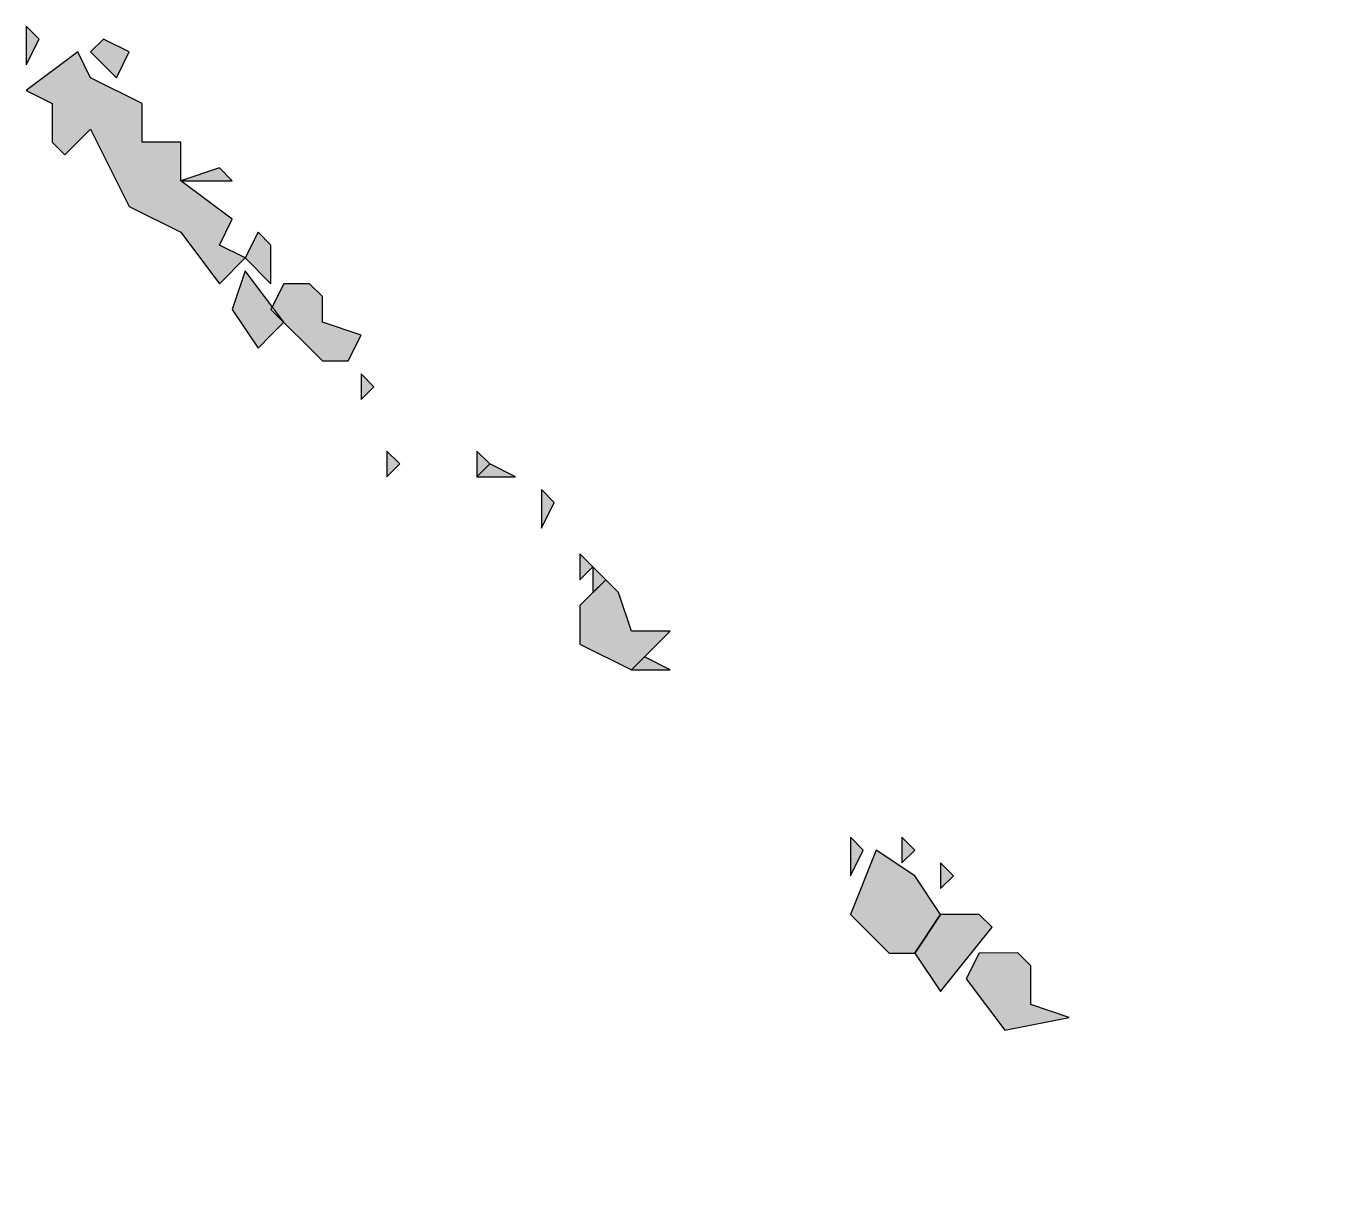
# Model space of a CAD drawing. Header units: millimetres. Extents: x 500457 to 783861, y -293369 to -162148.
# Drawn here: x 654598.3 to 654685.6, y -242807.1 to -242729.1 of the extents above; entities that cross this region are included whole.
import ezdxf

# ---------------------------------------------------------------- set-up
doc = ezdxf.new("R2010")
doc.units = ezdxf.units.MM
doc.header["$LTSCALE"] = 1000
doc.layers.add('PUB_TEXT', color=7, linetype='Continuous')
doc.layers.add('WALL', color=255, linetype='Continuous')

# ---------------------------------------------------------------- blocks, each defined once
blk = doc.blocks.new('A$C59021D72')
at = {"linetype": 'Continuous'}
h = blk.add_hatch(color=256, dxfattribs=at)
h.paths.add_polyline_path([(1456.442, 489.836), (1455.872, 490.406), (1455.872, 489.266)])
h.paths.add_polyline_path([(1442.756, 502.952), (1442.186, 503.522), (1440.475, 503.522), (1439.905, 502.381), (1441.616, 500.1), (1444.467, 500.671), (1442.756, 501.241)])
h.paths.add_polyline_path([(1441.046, 504.662), (1440.475, 505.233), (1438.765, 505.233), (1437.624, 503.522), (1438.765, 501.811)])
h.paths.add_polyline_path([(1439.335, 506.943), (1438.765, 507.514), (1438.765, 506.373)])
h.paths.add_polyline_path([(1437.624, 506.943), (1435.914, 508.084), (1434.773, 505.233), (1436.484, 503.522), (1437.624, 503.522), (1438.765, 505.233)])
h.paths.add_polyline_path([(1437.624, 508.084), (1437.054, 508.654), (1437.054, 507.514)])
h.paths.add_polyline_path([(1435.343, 508.084), (1434.773, 508.654), (1434.773, 506.943)])
h.paths.add_polyline_path([(1426.79, 516.067), (1425.649, 516.637), (1425.079, 516.067)], flags=17)
h.paths.add_polyline_path([(1424.509, 519.489), (1423.938, 520.059), (1422.798, 518.918), (1422.798, 517.208), (1425.079, 516.067), (1426.79, 517.778), (1425.079, 517.778)])
h.paths.add_polyline_path([(1423.938, 520.059), (1423.368, 520.629), (1423.368, 519.489)])
h.paths.add_polyline_path([(1423.368, 520.629), (1422.798, 521.199), (1422.798, 520.059)])
h.paths.add_polyline_path([(1421.658, 523.48), (1421.087, 524.051), (1421.087, 522.34)])
h.paths.add_polyline_path([(1419.947, 524.621), (1418.806, 525.191), (1418.236, 524.621)])
h.paths.add_polyline_path([(1418.806, 525.191), (1418.236, 525.761), (1418.236, 524.621)])
h.paths.add_polyline_path([(1414.815, 525.191), (1414.244, 525.761), (1414.244, 524.621)])
h.paths.add_polyline_path([(1413.674, 528.612), (1413.104, 529.183), (1413.104, 528.042)])
h.paths.add_polyline_path([(1409.112, 530.893), (1409.682, 531.464), (1407.972, 533.745), (1407.402, 532.034), (1408.542, 530.323)])
h.paths.add_polyline_path([(1411.393, 532.604), (1410.823, 533.174), (1409.682, 533.174), (1409.112, 532.034), (1411.393, 529.753), (1412.534, 529.753), (1413.104, 530.893), (1411.393, 531.464)])
h.paths.add_polyline_path([(1409.112, 534.885), (1408.542, 535.455), (1407.972, 534.315), (1409.112, 533.174)])
h.paths.add_polyline_path([(1407.402, 537.736), (1406.831, 538.307), (1405.121, 537.736)], flags=17)
h.paths.add_polyline_path([(1401.129, 542.298), (1400.559, 543.439), (1398.278, 541.728), (1399.418, 541.158), (1399.418, 539.447), (1399.988, 538.877), (1401.129, 540.017), (1402.84, 536.596), (1405.121, 535.455), (1406.831, 533.174), (1407.972, 534.315), (1406.831, 534.885), (1407.402, 536.026), (1405.121, 537.736), (1405.121, 539.447), (1403.41, 539.447), (1403.41, 541.158)])
h.paths.add_polyline_path([(1402.84, 543.439), (1401.699, 544.009), (1401.129, 543.439), (1402.269, 542.298)])
h.paths.add_polyline_path([(1398.848, 544.009), (1398.278, 544.579), (1398.278, 542.868)])
at = {"linetype": 'Continuous', "elevation": 0}
for points in [[(1398.848, 544.009), (1398.278, 544.579), (1398.278, 542.868), (1398.848, 544.009)], [(1402.84, 543.439), (1401.699, 544.009), (1401.129, 543.439), (1402.269, 542.298), (1402.84, 543.439)], [(1401.129, 542.298), (1400.559, 543.439), (1398.278, 541.728), (1399.418, 541.158), (1399.418, 539.447), (1399.988, 538.877), (1401.129, 540.017), (1402.84, 536.596), (1405.121, 535.455), (1406.831, 533.174), (1407.972, 534.315), (1406.831, 534.885), (1407.402, 536.026), (1405.121, 537.736), (1405.121, 539.447), (1403.41, 539.447), (1403.41, 541.158), (1401.129, 542.298)], [(1407.402, 537.736), (1406.831, 538.307), (1405.121, 537.736), (1407.402, 537.736)], [(1409.112, 534.885), (1408.542, 535.455), (1407.972, 534.315), (1409.112, 533.174), (1409.112, 534.885)], [(1409.112, 530.893), (1409.682, 531.464), (1407.972, 533.745), (1407.402, 532.034), (1408.542, 530.323), (1409.112, 530.893)], [(1411.393, 532.604), (1410.823, 533.174), (1409.682, 533.174), (1409.112, 532.034), (1411.393, 529.753), (1412.534, 529.753), (1413.104, 530.893), (1411.393, 531.464), (1411.393, 532.604)], [(1413.674, 528.612), (1413.104, 529.183), (1413.104, 528.042), (1413.674, 528.612)], [(1414.815, 525.191), (1414.244, 525.761), (1414.244, 524.621), (1414.815, 525.191)], [(1418.806, 525.191), (1418.236, 525.761), (1418.236, 524.621), (1418.806, 525.191)], [(1419.947, 524.621), (1418.806, 525.191), (1418.236, 524.621), (1419.947, 524.621)], [(1421.658, 523.48), (1421.087, 524.051), (1421.087, 522.34), (1421.658, 523.48)], [(1423.368, 520.629), (1422.798, 521.199), (1422.798, 520.059), (1423.368, 520.629)], [(1423.938, 520.059), (1423.368, 520.629), (1423.368, 519.489), (1423.938, 520.059)], [(1424.509, 519.489), (1423.938, 520.059), (1422.798, 518.918), (1422.798, 517.208), (1425.079, 516.067), (1426.79, 517.778), (1425.079, 517.778), (1424.509, 519.489)], [(1426.79, 516.067), (1425.649, 516.637), (1425.079, 516.067), (1426.79, 516.067)], [(1435.343, 508.084), (1434.773, 508.654), (1434.773, 506.943), (1435.343, 508.084)], [(1437.624, 508.084), (1437.054, 508.654), (1437.054, 507.514), (1437.624, 508.084)], [(1437.624, 506.943), (1435.914, 508.084), (1434.773, 505.233), (1436.484, 503.522), (1437.624, 503.522), (1438.765, 505.233), (1437.624, 506.943)], [(1439.335, 506.943), (1438.765, 507.514), (1438.765, 506.373), (1439.335, 506.943)], [(1441.046, 504.662), (1440.475, 505.233), (1438.765, 505.233), (1437.624, 503.522), (1438.765, 501.811), (1441.046, 504.662)], [(1442.756, 502.952), (1442.186, 503.522), (1440.475, 503.522), (1439.905, 502.381), (1441.616, 500.1), (1444.467, 500.671), (1442.756, 501.241), (1442.756, 502.952)]]:
    blk.add_lwpolyline(points, dxfattribs=at)
blk = doc.blocks.new('A$C57a0c051')
at = {"layer": 'PUB_TEXT', "xscale": 1.499999867364378, "yscale": 1.499999867364378, "zscale": 1.499999867364378, "rotation": 0.005566601229444}
blk.add_blockref('A$C59021D72', (2109.042, -27355.491), dxfattribs=at)

msp = doc.modelspace()

# ---------------------------------------------------------------- block references
at = {"layer": 'WALL', "color": 0}
msp.add_blockref('A$C57a0c051', (650391.955, -216190.676), dxfattribs=at)

doc.saveas('drawing.dxf')
